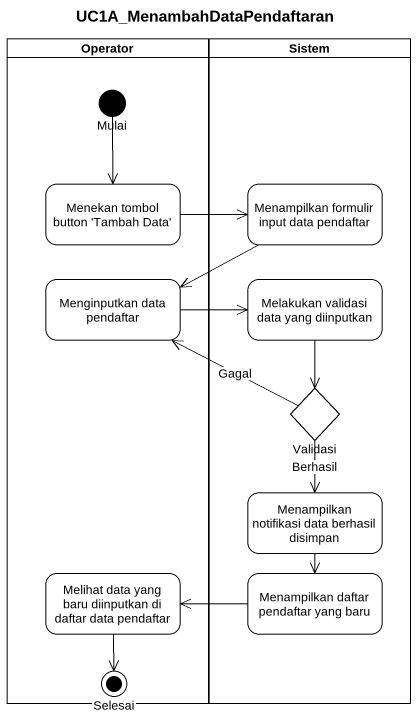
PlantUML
@startuml
title UC1A_MenambahDataPendaftaran
hide empty description
state Operator <<partition>> {
  state Mulai <<start>>
  state "Menekan tombol button 'Tambah Data'" as Menekan_tombol_button
  state "Menginputkan data pendaftar" as Menginputkan_data_pendaftar
  state "Melihat data yang baru diinputkan di daftar data pendaftar" as Melihat_data_yang_baru
  state Selesai <<end>>
}
state Sistem <<partition>> {
  state "Menampilkan formulir input data pendaftar" as Menampilkan_formulir_input
  state "Melakukan validasi data yang diinputkan" as Melakukan_validasi_data
  state Validasi <<choice>>
  state "Menampilkan notifikasi data berhasil disimpan" as Menampilkan_notifikasi_data
  state "Menampilkan daftar pendaftar yang baru" as Menampilkan_daftar
}
Mulai --> Menekan_tombol_button
Menekan_tombol_button -right-> Menampilkan_formulir_input
Menampilkan_formulir_input -left-> Menginputkan_data_pendaftar
Menginputkan_data_pendaftar -right-> Melakukan_validasi_data
Melakukan_validasi_data --> Validasi
Validasi -left-> Menginputkan_data_pendaftar : Gagal
Validasi --> Menampilkan_notifikasi_data : Berhasil
Menampilkan_notifikasi_data --> Menampilkan_daftar
Melihat_data_yang_baru --> Selesai
Menampilkan_daftar -left-> Melihat_data_yang_baru
@enduml
